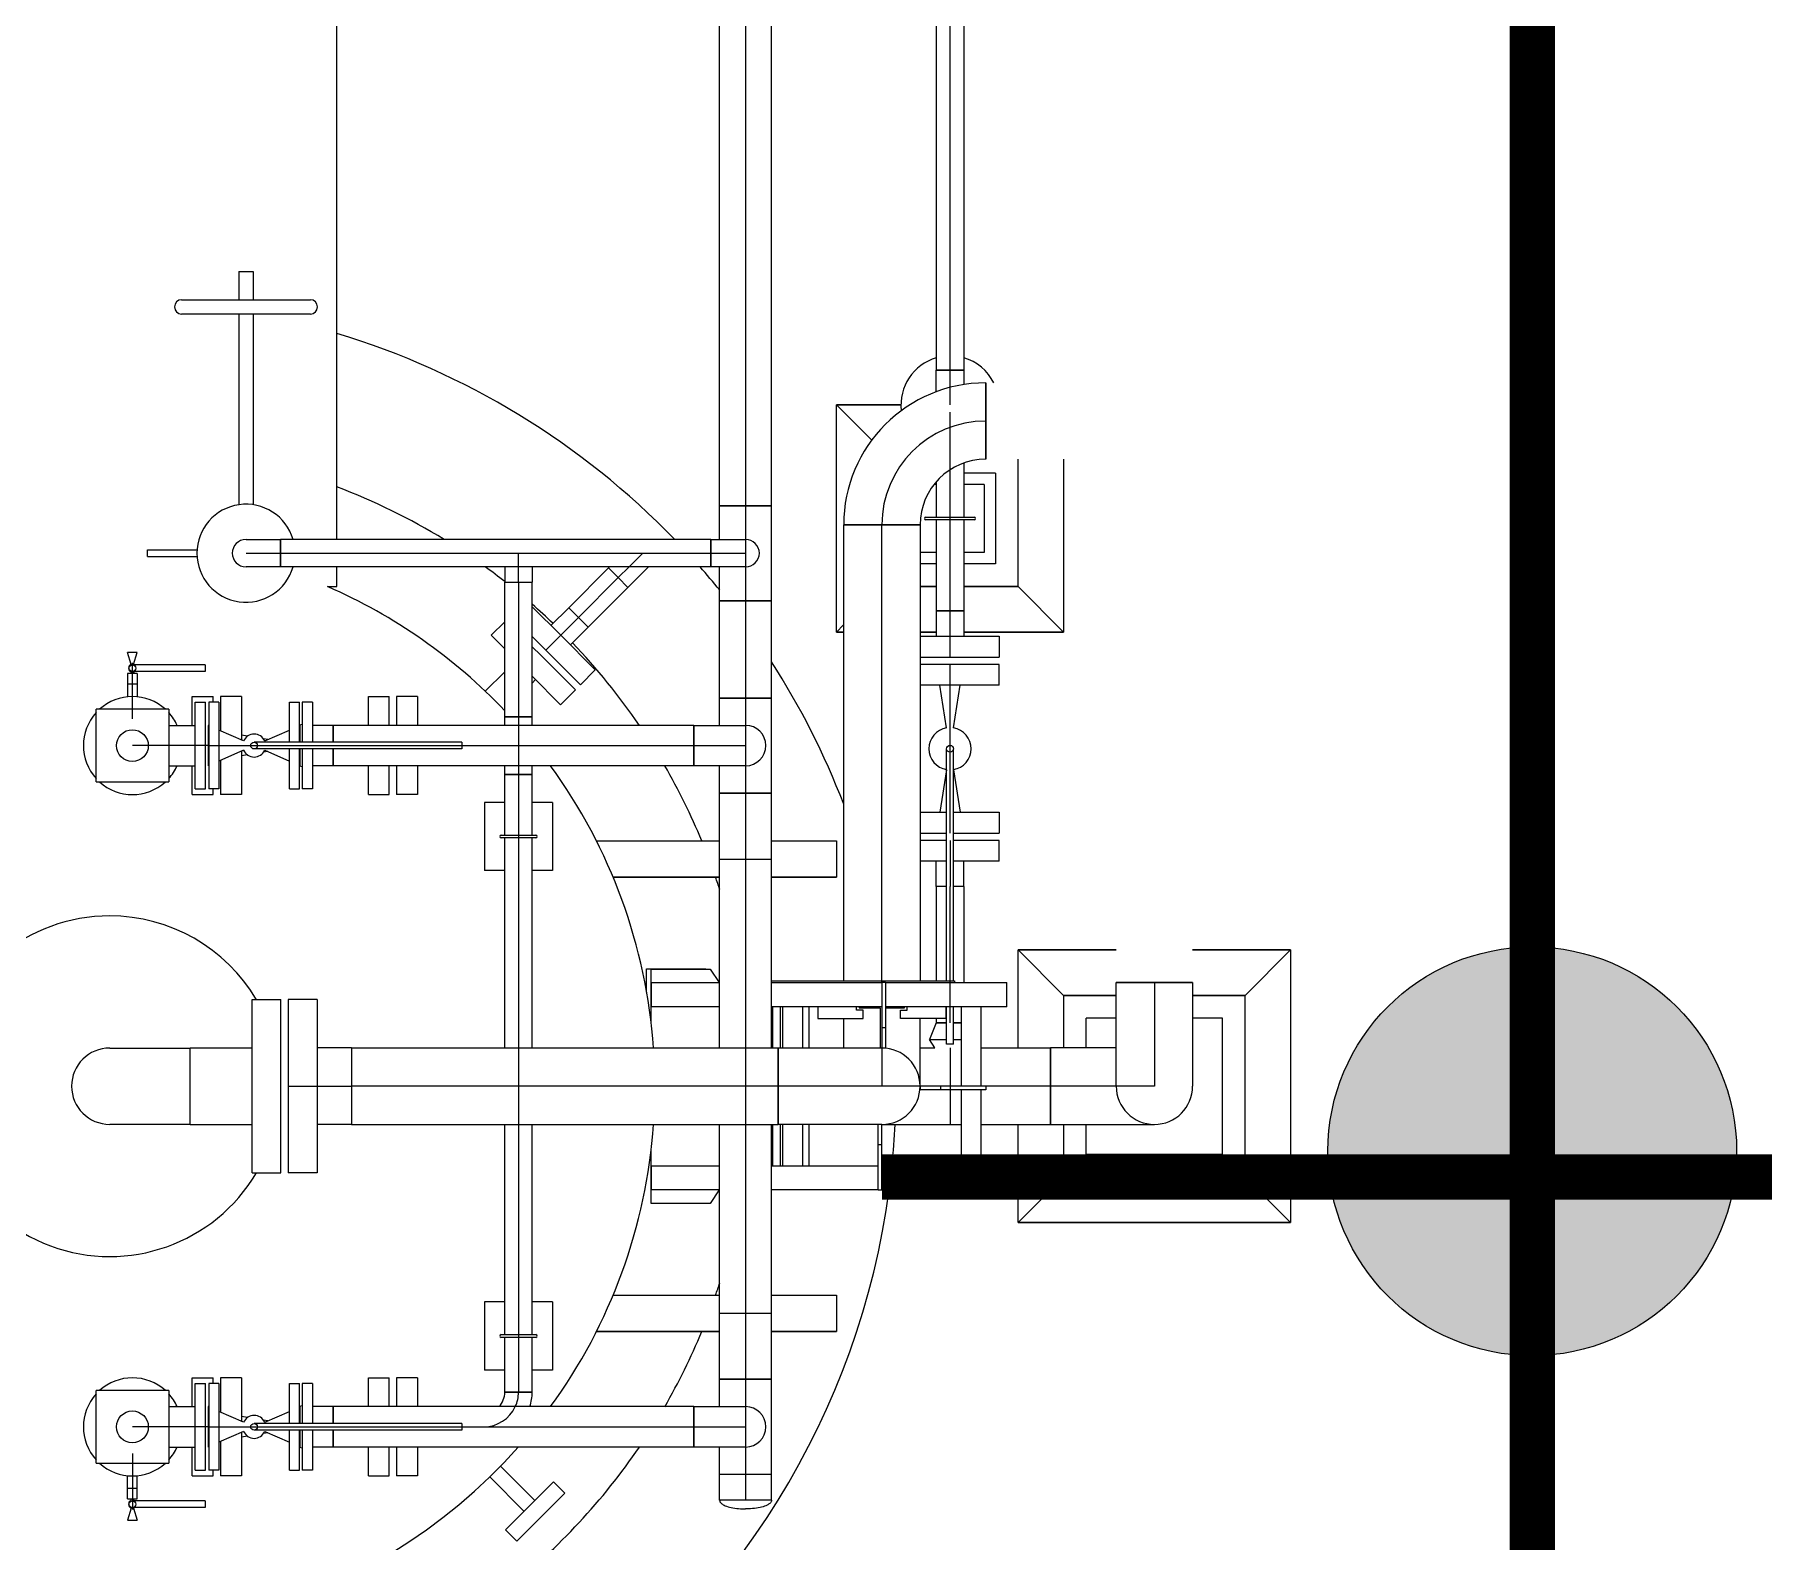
# Model space of a CAD drawing. Header units: inches. Extents: x 517790 to 538444, y 301815 to 302461.
# Drawn here: x 517877.358 to 517880.951, y 302326.945 to 302330.077 of the extents above; entities that cross this region are included whole.
import ezdxf

# ---------------------------------------------------------------- set-up
doc = ezdxf.new("R2010")
doc.units = ezdxf.units.IN
doc.header["$MEASUREMENT"] = 0
doc.layers.add('电气-接地设计-接地线', color=3, linetype='接地线')
doc.layers.add('硅胶总平面底图 工艺装置区', color=253, linetype='Continuous')
doc.styles.add('EESLTYPE', font='TXT.shx')
doc.linetypes.add('接地线', pattern='A,500,["/",EESLTYPE,S=200,R=0,X=0,Y=-100],-200,60,-200', length=960)

# ---------------------------------------------------------------- blocks, each defined once
blk = doc.blocks.new('PTJD2')
at = {"linetype": 'Continuous'}
blk.add_hatch(color=0, dxfattribs=at).paths.add_polyline_path([(150, 0, 1), (-150, 0, 1)])
at = {"color": 0, "linetype": 'Continuous'}
blk.add_circle((0, 0), 150, dxfattribs=at)

msp = doc.modelspace()

# ---------------------------------------------------------------- linework, layer by layer
at = {"layer": '电气-接地设计-接地线', "color": 1, "linetype": '接地线', "ltscale": 0.005, "const_width": 0.0944}
for points in [[(517880.4709, 302348.7714), (517880.4709, 302325.0589)], [(517879.1192, 302327.7021), (517881.0072, 302327.7021)]]:
    msp.add_lwpolyline(points, dxfattribs=at)
at = {"layer": '硅胶总平面底图 工艺装置区', "color": 253, "linetype": 'Continuous', "lineweight": -3}
for p, q in [((517879.2323, 302331.4517), (517879.2323, 302329.3789)), ((517879.2608, 302329.3789), (517879.2608, 302331.4517)), ((517879.2892, 302331.4517), (517879.2892, 302329.3789)), ((517878.782, 302329.0975), (517878.782, 302330.8601)), ((517878.836, 302330.8601), (517878.836, 302329.0975)), ((517878.8899, 302329.0975), (517878.8899, 302330.8601)), ((517877.9864, 302329.0272), (517877.9864, 302330.6285)), ((517877.7827, 302329.584), (517877.8124, 302329.584)), ((517877.7827, 302329.584), (517877.7827, 302329.5255)), ((517877.8124, 302329.584), (517877.8124, 302329.5255)), ((517877.6638, 302329.5255), (517877.9314, 302329.5255)), ((517877.9314, 302329.4957), (517877.6638, 302329.4957)), ((517877.7827, 302329.4957), (517877.7827, 302329.0995)), ((517877.8124, 302329.4957), (517877.8124, 302329.0995)), ((517879.2323, 302329.3789), (517879.2892, 302329.3789)), ((517879.2323, 302329.3344), (517879.2323, 302329.3789)), ((517879.2892, 302329.3789), (517879.2323, 302329.3789)), ((517879.2608, 302329.3789), (517879.2608, 302329.3788)), ((517879.2608, 302329.3434), (517879.2608, 302329.3789)), ((517879.2608, 302329.3788), (517879.2608, 302329.3788)), ((517879.2892, 302329.3789), (517879.2892, 302329.3493)), ((517879.2608, 302329.3069), (517879.2608, 302329.3434)), ((517879.335, 302329.194), (517879.335, 302329.3528)), ((517879.335, 302329.3528), (517879.335, 302329.194)), ((517879.0248, 302329.3069), (517879.098, 302329.2337)), ((517879.0248, 302329.3069), (517879.098, 302329.2337)), ((517879.0248, 302328.8349), (517879.0248, 302329.3069)), ((517879.0248, 302328.8349), (517879.0248, 302329.3069)), ((517879.1589, 302329.3069), (517879.0248, 302329.3069)), ((517879.0248, 302329.3069), (517879.1589, 302329.3069)), ((517879.2608, 302329.235), (517879.2608, 302329.2921)), ((517879.335, 302329.2734), (517879.3349, 302329.2734)), ((517879.335, 302329.2734), (517879.335, 302329.2734)), ((517879.2608, 302329.172), (517879.2608, 302329.235)), ((517879.2608, 302329.235), (517879.2608, 302329.235)), ((517879.2608, 302329.235), (517879.2608, 302329.235)), ((517879.2892, 302329.1861), (517879.2892, 302329.0738)), ((517879.4024, 302328.9293), (517879.4024, 302329.194)), ((517879.4024, 302328.9293), (517879.4024, 302329.194)), ((517879.4968, 302329.194), (517879.4968, 302328.8349)), ((517879.4968, 302329.194), (517879.4968, 302328.8349)), ((517879.2323, 302329.1417), (517879.2276, 302329.1417)), ((517879.2323, 302329.1474), (517879.2323, 302329.0738)), ((517879.2608, 302329.0738), (517879.2608, 302329.172)), ((517879.3552, 302329.1653), (517879.2892, 302329.1653)), ((517879.3316, 302329.1417), (517879.2892, 302329.1417)), ((517879.3316, 302329.1417), (517879.3316, 302329.0001)), ((517879.3552, 302329.1653), (517879.3552, 302328.9765)), ((517878.836, 302329.0975), (517878.782, 302329.0975)), ((517878.782, 302329.0272), (517878.782, 302329.0975)), ((517878.782, 302329.0975), (517878.8899, 302329.0975)), ((517878.836, 302329.0975), (517878.836, 302329.0272)), ((517878.836, 302329.0975), (517878.836, 302329.0975)), ((517878.8899, 302329.0975), (517878.836, 302329.0975)), ((517878.8899, 302328.8999), (517878.8899, 302329.0975)), ((517879.2107, 302329.0738), (517879.3108, 302329.0738)), ((517879.3108, 302329.0681), (517879.2107, 302329.0681)), ((517879.2323, 302329.0681), (517879.2323, 302328.8786)), ((517879.2608, 302329.0681), (517879.2608, 302329.0738)), ((517879.2608, 302328.8786), (517879.2608, 302329.0681)), ((517879.2892, 302329.0681), (517879.2892, 302328.8786)), ((517879.0397, 302329.0576), (517879.1986, 302329.0576)), ((517879.1986, 302329.0576), (517879.0397, 302329.0576)), ((517879.0397, 302329.0576), (517879.0397, 302328.1101)), ((517879.1192, 302329.0576), (517879.1192, 302329.0576)), ((517879.1192, 302329.0576), (517879.1192, 302329.0576)), ((517879.1192, 302328.1101), (517879.1192, 302329.0576)), ((517879.1986, 302329.0576), (517879.1986, 302328.1101)), ((517877.5927, 302328.9916), (517877.5927, 302329.0058)), ((517877.5927, 302329.0058), (517877.6959, 302329.0058)), ((517877.7976, 302329.0272), (517877.8695, 302329.0272)), ((517877.7976, 302328.9987), (517877.8695, 302328.9987)), ((517877.8695, 302328.9703), (517877.8695, 302329.0272)), ((517878.764, 302329.0272), (517877.8695, 302329.0272)), ((517877.8695, 302329.0272), (517877.8695, 302328.9703)), ((517877.8695, 302328.9987), (517878.764, 302328.9987)), ((517877.8695, 302328.9987), (517877.8695, 302328.9987)), ((517877.8695, 302328.9987), (517877.8695, 302328.9987)), ((517878.364, 302328.9703), (517878.364, 302328.9987)), ((517878.5937, 302328.9703), (517878.6222, 302328.9987)), ((517878.764, 302329.0272), (517878.764, 302328.9703)), ((517878.764, 302329.0272), (517878.836, 302329.0272)), ((517878.764, 302328.9703), (517878.764, 302329.0272)), ((517878.764, 302328.9987), (517878.764, 302328.9987)), ((517878.7641, 302328.9987), (517878.764, 302328.9987)), ((517878.764, 302328.9987), (517878.836, 302328.9987)), ((517878.836, 302329.0272), (517878.836, 302328.9703)), ((517879.2323, 302329.0001), (517879.1986, 302329.0001)), ((517879.3316, 302329.0001), (517879.2892, 302329.0001)), ((517877.5927, 302328.9916), (517877.6959, 302328.9916)), ((517877.8695, 302328.9703), (517877.7976, 302328.9703)), ((517878.764, 302328.9703), (517877.8695, 302328.9703)), ((517877.9864, 302328.9293), (517877.9864, 302328.9703)), ((517878.3355, 302328.9703), (517878.3355, 302328.9388)), ((517878.364, 302328.9388), (517878.364, 302328.9703)), ((517878.3924, 302328.9703), (517878.3924, 302328.9388)), ((517878.5512, 302328.968), (517878.4685, 302328.8854)), ((517878.5534, 302328.9703), (517878.5512, 302328.968)), ((517878.5512, 302328.968), (517878.5713, 302328.9479)), ((517878.5713, 302328.9479), (517878.5512, 302328.968)), ((517878.5713, 302328.9479), (517878.5937, 302328.9703)), ((517878.5914, 302328.9277), (517878.634, 302328.9703)), ((517878.836, 302328.9703), (517878.764, 302328.9703)), ((517878.782, 302328.8999), (517878.782, 302328.9703)), ((517878.836, 302328.9703), (517878.836, 302328.8999)), ((517879.2323, 302328.9765), (517879.1986, 302328.9765)), ((517879.3552, 302328.9765), (517879.2892, 302328.9765)), ((517877.9671, 302328.9293), (517877.9864, 302328.9293)), ((517878.3355, 302328.9388), (517878.364, 302328.9388)), ((517878.3355, 302328.6589), (517878.3355, 302328.9388)), ((517878.3355, 302328.9388), (517878.364, 302328.9388)), ((517878.364, 302328.9388), (517878.364, 302328.6589)), ((517878.364, 302328.9388), (517878.3924, 302328.9388)), ((517878.364, 302328.9388), (517878.364, 302328.9388)), ((517878.364, 302328.9388), (517878.3924, 302328.9388)), ((517878.3924, 302328.6589), (517878.3924, 302328.9388)), ((517878.4887, 302328.8652), (517878.5713, 302328.9479)), ((517878.5914, 302328.9277), (517878.5088, 302328.8451)), ((517878.5713, 302328.9479), (517878.5713, 302328.9479)), ((517878.5713, 302328.9479), (517878.5713, 302328.9479)), ((517878.5713, 302328.9479), (517878.5914, 302328.9277)), ((517878.5914, 302328.9277), (517878.5713, 302328.9479)), ((517879.2323, 302328.9293), (517879.1986, 302328.9293)), ((517879.1986, 302328.9293), (517879.2323, 302328.9293)), ((517879.4024, 302328.9293), (517879.2892, 302328.9293)), ((517879.2892, 302328.9293), (517879.4024, 302328.9293)), ((517879.4968, 302328.8349), (517879.4024, 302328.9293)), ((517879.4968, 302328.8349), (517879.4024, 302328.9293)), ((517878.3924, 302328.8873), (517878.4516, 302328.8281)), ((517878.782, 302328.8999), (517878.8899, 302328.8999)), ((517878.782, 302328.6977), (517878.782, 302328.8999)), ((517878.836, 302328.8999), (517878.782, 302328.8999)), ((517878.836, 302328.8999), (517878.836, 302328.9)), ((517878.836, 302328.8999), (517878.836, 302328.6977)), ((517878.836, 302328.8999), (517878.836, 302328.8999)), ((517878.8899, 302328.8999), (517878.836, 302328.8999)), ((517878.8899, 302328.6977), (517878.8899, 302328.8999)), ((517878.3074, 302328.8281), (517878.3355, 302328.8562)), ((517878.4208, 302328.7974), (517878.4887, 302328.8652)), ((517878.4685, 302328.8854), (517878.4314, 302328.8483)), ((517878.4685, 302328.8854), (517878.4887, 302328.8652)), ((517878.4887, 302328.8652), (517878.4685, 302328.8854)), ((517878.4887, 302328.8652), (517878.5088, 302328.8451)), ((517878.5088, 302328.8451), (517878.4887, 302328.8652)), ((517879.2323, 302328.8786), (517879.2608, 302328.8786)), ((517879.2323, 302328.8786), (517879.2323, 302328.8262)), ((517879.2892, 302328.8786), (517879.2323, 302328.8786)), ((517879.2608, 302328.7827), (517879.2608, 302328.8786)), ((517879.2608, 302328.8786), (517879.2892, 302328.8786)), ((517879.2892, 302328.8786), (517879.2892, 302328.8262)), ((517878.3355, 302328.7999), (517878.3074, 302328.8281)), ((517878.3924, 302328.8258), (517878.4208, 302328.7974)), ((517878.4516, 302328.8281), (517878.5236, 302328.7561)), ((517878.5088, 302328.8451), (517878.4717, 302328.808)), ((517879.0397, 302328.8499), (517879.0248, 302328.8349)), ((517879.0248, 302328.8349), (517879.0397, 302328.8499)), ((517879.0248, 302328.8349), (517879.0397, 302328.8349)), ((517879.0397, 302328.8349), (517879.0248, 302328.8349)), ((517879.1986, 302328.8349), (517879.2323, 302328.8349)), ((517879.2323, 302328.8349), (517879.1986, 302328.8349)), ((517879.1986, 302328.8262), (517879.2608, 302328.8262)), ((517879.2608, 302328.8262), (517879.3627, 302328.8262)), ((517879.2892, 302328.8349), (517879.4968, 302328.8349)), ((517879.4968, 302328.8349), (517879.2892, 302328.8349)), ((517879.3627, 302328.8262), (517879.3627, 302328.7827)), ((517877.5616, 302328.7926), (517877.5515, 302328.7926)), ((517877.5592, 302328.7676), (517877.5515, 302328.7926)), ((517877.5716, 302328.7926), (517877.5616, 302328.7926)), ((517877.564, 302328.7676), (517877.5716, 302328.7926)), ((517878.4102, 302328.7867), (517878.3924, 302328.8044)), ((517878.4822, 302328.7147), (517878.4102, 302328.7867)), ((517878.4208, 302328.7974), (517878.4929, 302328.7253)), ((517879.1986, 302328.7827), (517879.2608, 302328.7827)), ((517879.2608, 302328.7827), (517879.3627, 302328.7827)), ((517877.5716, 302328.7487), (517877.5515, 302328.7487)), ((517877.5515, 302328.7487), (517877.5515, 302328.7003)), ((517877.5592, 302328.7519), (517877.5582, 302328.7487)), ((517877.5616, 302328.7487), (517877.5616, 302328.7709)), ((517877.7126, 302328.7669), (517877.5616, 302328.7669)), ((517877.7126, 302328.7527), (517877.5616, 302328.7527)), ((517877.5616, 302328.7269), (517877.5616, 302328.7487)), ((517877.564, 302328.7519), (517877.565, 302328.7487)), ((517877.5716, 302328.7487), (517877.5716, 302328.7003)), ((517877.7126, 302328.7669), (517877.7126, 302328.7598)), ((517877.7126, 302328.7598), (517877.7126, 302328.7527)), ((517878.295, 302328.7118), (517878.3355, 302328.7523)), ((517878.5236, 302328.7561), (517878.4929, 302328.7253)), ((517879.2608, 302328.7676), (517879.1986, 302328.7676)), ((517879.2608, 302328.4168), (517879.2608, 302328.7676)), ((517879.3627, 302328.7676), (517879.2608, 302328.7676)), ((517879.3627, 302328.7242), (517879.3627, 302328.7676)), ((517877.5515, 302328.7269), (517877.5716, 302328.7269)), ((517877.5616, 302328.7008), (517877.5616, 302328.7269)), ((517878.4515, 302328.6839), (517878.3924, 302328.743)), ((517878.3924, 302328.7287), (517878.3996, 302328.7359)), ((517878.4515, 302328.6839), (517878.4822, 302328.7147)), ((517879.2608, 302328.7242), (517879.1986, 302328.7242)), ((517879.2537, 302328.6355), (517879.2393, 302328.7242)), ((517879.3627, 302328.7242), (517879.2608, 302328.7242)), ((517879.2678, 302328.6355), (517879.2822, 302328.7242)), ((517877.4861, 302328.5234), (517877.4861, 302328.6744)), ((517877.6371, 302328.6744), (517877.4861, 302328.6744)), ((517877.5616, 302328.6543), (517877.5616, 302328.7008)), ((517877.6371, 302328.6744), (517877.6371, 302328.5234)), ((517877.686, 302328.6409), (517877.686, 302328.7008)), ((517877.686, 302328.7008), (517877.7294, 302328.7008)), ((517877.692, 302328.5989), (517877.692, 302328.6888)), ((517877.692, 302328.6888), (517877.7131, 302328.6888)), ((517877.7131, 302328.5989), (517877.7131, 302328.6888)), ((517877.7201, 302328.6888), (517877.7201, 302328.5989)), ((517877.7412, 302328.6888), (517877.7201, 302328.6888)), ((517877.7294, 302328.6888), (517877.7294, 302328.7008)), ((517877.7412, 302328.6888), (517877.7412, 302328.5989)), ((517877.7445, 302328.7008), (517877.7445, 302328.6296)), ((517877.788, 302328.7008), (517877.7445, 302328.7008)), ((517877.788, 302328.7008), (517877.788, 302328.6105)), ((517877.8878, 302328.606), (517877.8878, 302328.6888)), ((517877.8878, 302328.6888), (517877.9088, 302328.6888)), ((517877.9088, 302328.606), (517877.9088, 302328.6888)), ((517877.9145, 302328.6888), (517877.9145, 302328.606)), ((517877.9355, 302328.6888), (517877.9145, 302328.6888)), ((517877.9355, 302328.6888), (517877.9355, 302328.606)), ((517878.0519, 302328.6409), (517878.0519, 302328.7008)), ((517878.0519, 302328.7008), (517878.0953, 302328.7008)), ((517878.0953, 302328.6409), (517878.0953, 302328.7008)), ((517878.1104, 302328.7008), (517878.1104, 302328.6409)), ((517878.1539, 302328.7008), (517878.1104, 302328.7008)), ((517878.1539, 302328.7008), (517878.1539, 302328.6409)), ((517878.3353, 302328.6716), (517878.3355, 302328.6718)), ((517878.782, 302328.6977), (517878.8899, 302328.6977)), ((517878.836, 302328.6977), (517878.782, 302328.6977)), ((517878.782, 302328.6409), (517878.782, 302328.6977)), ((517878.836, 302328.6977), (517878.836, 302328.6409)), ((517878.836, 302328.6977), (517878.836, 302328.6977)), ((517878.8899, 302328.6977), (517878.836, 302328.6977)), ((517878.8899, 302328.5001), (517878.8899, 302328.6977)), ((517877.5616, 302328.6543), (517877.5616, 302328.6542)), ((517877.5616, 302328.6542), (517877.5616, 302328.6542)), ((517877.6371, 302328.6409), (517877.692, 302328.6409)), ((517877.7187, 302328.6409), (517877.7187, 302328.557)), ((517877.7201, 302328.6403), (517877.7187, 302328.6409)), ((517877.9088, 302328.6403), (517877.9103, 302328.6409)), ((517877.9103, 302328.606), (517877.9103, 302328.6409)), ((517877.979, 302328.6409), (517877.9355, 302328.6409)), ((517877.979, 302328.6409), (517877.979, 302328.606)), ((517877.979, 302328.606), (517877.979, 302328.6409)), ((517878.7281, 302328.6409), (517877.979, 302328.6409)), ((517878.3924, 302328.6589), (517878.3355, 302328.6589)), ((517878.3355, 302328.6409), (517878.3355, 302328.6589)), ((517878.3355, 302328.6589), (517878.364, 302328.6589)), ((517878.364, 302328.6589), (517878.364, 302328.6409)), ((517878.364, 302328.6589), (517878.364, 302328.6589)), ((517878.364, 302328.6589), (517878.3924, 302328.6589)), ((517878.364, 302328.6409), (517878.364, 302328.557)), ((517878.3924, 302328.6409), (517878.3924, 302328.6589)), ((517878.7281, 302328.6409), (517878.7281, 302328.557)), ((517878.7281, 302328.6409), (517878.836, 302328.6409)), ((517878.7281, 302328.557), (517878.7281, 302328.6409)), ((517878.836, 302328.6409), (517878.836, 302328.557)), ((517877.7926, 302328.6085), (517877.7412, 302328.631)), ((517877.8004, 302328.6183), (517877.788, 302328.6203)), ((517878.2461, 302328.606), (517877.8145, 302328.606)), ((517877.843, 302328.6114), (517877.834, 302328.6129)), ((517877.8364, 302328.6085), (517877.8878, 302328.631)), ((517878.2461, 302328.606), (517878.2461, 302328.5989)), ((517877.6335, 302328.5989), (517877.5616, 302328.5989)), ((517877.6335, 302328.5989), (517877.6335, 302328.5989)), ((517877.6335, 302328.5989), (517877.6335, 302328.5989)), ((517877.7131, 302328.5989), (517877.6335, 302328.5989)), ((517877.692, 302328.509), (517877.692, 302328.5989)), ((517877.7187, 302328.5989), (517877.7131, 302328.5989)), ((517877.7131, 302328.509), (517877.7131, 302328.5989)), ((517877.7187, 302328.5989), (517877.9103, 302328.5989)), ((517877.7201, 302328.5989), (517877.7201, 302328.509)), ((517877.7412, 302328.5989), (517877.7412, 302328.509)), ((517877.7926, 302328.5893), (517877.7412, 302328.5668)), ((517877.7445, 302328.5683), (517877.7445, 302328.497)), ((517877.788, 302328.5873), (517877.788, 302328.497)), ((517877.8004, 302328.5795), (517877.788, 302328.5775)), ((517878.2461, 302328.5918), (517877.8145, 302328.5918)), ((517877.843, 302328.5864), (517877.834, 302328.585)), ((517877.8364, 302328.5893), (517877.8878, 302328.5668)), ((517877.8878, 302328.509), (517877.8878, 302328.5918)), ((517877.9088, 302328.509), (517877.9088, 302328.5918)), ((517877.9103, 302328.5989), (517877.9145, 302328.5989)), ((517877.9103, 302328.557), (517877.9103, 302328.5918)), ((517877.9145, 302328.5989), (517877.979, 302328.5989)), ((517877.9145, 302328.5918), (517877.9145, 302328.509)), ((517877.9355, 302328.5918), (517877.9355, 302328.509)), ((517877.979, 302328.5989), (517878.2461, 302328.5989)), ((517877.979, 302328.5918), (517877.979, 302328.557)), ((517877.979, 302328.557), (517877.979, 302328.5918)), ((517878.2461, 302328.5989), (517878.2461, 302328.5918)), ((517878.2461, 302328.5989), (517878.7281, 302328.5989)), ((517878.7281, 302328.5989), (517878.7281, 302328.5989)), ((517878.7281, 302328.5989), (517878.7281, 302328.5989)), ((517878.7281, 302328.5989), (517878.836, 302328.5989)), ((517879.2537, 302328.1101), (517879.2537, 302328.5922)), ((517879.2678, 302328.1101), (517879.2678, 302328.5922)), ((517877.6371, 302328.557), (517877.692, 302328.557)), ((517877.686, 302328.497), (517877.686, 302328.557)), ((517877.7201, 302328.5576), (517877.7187, 302328.557)), ((517877.9088, 302328.5576), (517877.9103, 302328.557)), ((517877.979, 302328.557), (517877.9355, 302328.557)), ((517878.7281, 302328.557), (517877.979, 302328.557)), ((517878.0519, 302328.497), (517878.0519, 302328.557)), ((517878.0953, 302328.497), (517878.0953, 302328.557)), ((517878.1104, 302328.557), (517878.1104, 302328.497)), ((517878.1539, 302328.557), (517878.1539, 302328.497)), ((517878.3355, 302328.539), (517878.3355, 302328.557)), ((517878.3924, 302328.539), (517878.3355, 302328.539)), ((517878.3355, 302328.539), (517878.364, 302328.539)), ((517878.3355, 302328.413), (517878.3355, 302328.539)), ((517878.364, 302328.557), (517878.364, 302328.539)), ((517878.364, 302328.539), (517878.364, 302328.539)), ((517878.364, 302328.539), (517878.364, 302328.539)), ((517878.364, 302328.539), (517878.364, 302328.413)), ((517878.364, 302328.539), (517878.3924, 302328.539)), ((517878.3924, 302328.539), (517878.3924, 302328.557)), ((517878.3924, 302328.413), (517878.3924, 302328.539)), ((517878.836, 302328.557), (517878.7281, 302328.557)), ((517878.782, 302328.5001), (517878.782, 302328.557)), ((517878.836, 302328.557), (517878.836, 302328.5001)), ((517879.2537, 302328.5486), (517879.2393, 302328.4603)), ((517879.2678, 302328.5486), (517879.2822, 302328.4603)), ((517877.4861, 302328.5234), (517877.6371, 302328.5234)), ((517877.686, 302328.497), (517877.7294, 302328.497)), ((517877.692, 302328.509), (517877.7131, 302328.509)), ((517877.7412, 302328.509), (517877.7201, 302328.509)), ((517877.7294, 302328.497), (517877.7294, 302328.509)), ((517877.788, 302328.497), (517877.7445, 302328.497)), ((517877.8878, 302328.509), (517877.9088, 302328.509)), ((517877.9355, 302328.509), (517877.9145, 302328.509)), ((517878.0519, 302328.497), (517878.0953, 302328.497)), ((517878.1539, 302328.497), (517878.1104, 302328.497)), ((517878.782, 302328.5001), (517878.8899, 302328.5001)), ((517878.782, 302327.9704), (517878.782, 302328.5001)), ((517878.836, 302328.5001), (517878.782, 302328.5001)), ((517878.836, 302328.5001), (517878.836, 302328.5002)), ((517878.836, 302328.5002), (517878.836, 302328.5002)), ((517878.836, 302328.5001), (517878.836, 302327.9704)), ((517878.8899, 302328.5001), (517878.836, 302328.5001)), ((517878.8899, 302327.9704), (517878.8899, 302328.5001)), ((517878.3355, 302328.4809), (517878.2932, 302328.4809)), ((517878.2932, 302328.4809), (517878.2932, 302328.3393)), ((517878.4348, 302328.4809), (517878.3924, 302328.4809)), ((517878.4348, 302328.4809), (517878.4348, 302328.3393)), ((517879.1986, 302328.4603), (517879.2537, 302328.4603)), ((517879.2678, 302328.4603), (517879.3627, 302328.4603)), ((517879.3627, 302328.4603), (517879.3627, 302328.4168)), ((517878.3281, 302328.413), (517878.3998, 302328.413)), ((517878.3998, 302328.4073), (517878.3281, 302328.4073)), ((517878.3355, 302327.9704), (517878.3355, 302328.4073)), ((517878.364, 302328.413), (517878.364, 302328.4073)), ((517878.364, 302328.4073), (517878.364, 302327.9704)), ((517878.3924, 302327.9704), (517878.3924, 302328.4073)), ((517878.526, 302328.4007), (517878.782, 302328.4007)), ((517878.526, 302328.4007), (517878.782, 302328.4007)), ((517878.8899, 302328.4007), (517879.0248, 302328.4007)), ((517878.8899, 302328.4007), (517879.0248, 302328.4007)), ((517879.0248, 302328.4007), (517879.0248, 302328.3252)), ((517879.0248, 302328.4007), (517879.0248, 302328.3252)), ((517879.1986, 302328.4168), (517879.2537, 302328.4168)), ((517879.2537, 302328.4017), (517879.1986, 302328.4017)), ((517879.2608, 302328.4017), (517879.2608, 302328.3058)), ((517879.2678, 302328.4168), (517879.3627, 302328.4168)), ((517879.3627, 302328.4017), (517879.2678, 302328.4017)), ((517879.3627, 302328.3583), (517879.3627, 302328.4017)), ((517878.782, 302328.3629), (517878.8899, 302328.3629)), ((517879.2537, 302328.3583), (517879.1986, 302328.3583)), ((517879.2323, 302328.3058), (517879.2323, 302328.3583)), ((517879.3627, 302328.3583), (517879.2678, 302328.3583)), ((517879.2892, 302328.3058), (517879.2892, 302328.3583)), ((517878.3355, 302328.3393), (517878.2932, 302328.3393)), ((517878.4348, 302328.3393), (517878.3924, 302328.3393)), ((517878.782, 302328.3252), (517878.5606, 302328.3252)), ((517878.5606, 302328.3252), (517878.782, 302328.3252)), ((517879.0248, 302328.3252), (517878.8899, 302328.3252)), ((517878.8899, 302328.3252), (517879.0248, 302328.3252)), ((517879.2537, 302328.3058), (517879.2323, 302328.3058)), ((517879.2323, 302328.3058), (517879.2323, 302328.1101)), ((517879.2537, 302328.3058), (517879.2323, 302328.3058)), ((517879.2608, 302328.0226), (517879.2608, 302328.3058)), ((517879.2892, 302328.3058), (517879.2678, 302328.3058)), ((517879.2892, 302328.3058), (517879.2678, 302328.3058)), ((517879.2892, 302328.3058), (517879.2892, 302328.1062)), ((517879.4024, 302328.1741), (517879.4968, 302328.0797)), ((517879.4024, 302328.1741), (517879.4968, 302328.0797)), ((517879.6061, 302328.1741), (517879.4024, 302328.1741)), ((517879.4024, 302328.1741), (517879.6061, 302328.1741)), ((517879.4024, 302327.9704), (517879.4024, 302328.1741)), ((517879.4024, 302327.9704), (517879.4024, 302328.1741)), ((517879.9688, 302328.1741), (517879.765, 302328.1741)), ((517879.765, 302328.1741), (517879.9688, 302328.1741)), ((517879.8744, 302328.0797), (517879.9688, 302328.1741)), ((517879.9688, 302328.1741), (517879.8744, 302328.0797)), ((517879.9688, 302328.1741), (517879.9688, 302327.6077)), ((517879.9688, 302328.1741), (517879.9688, 302327.6077)), ((517878.6302, 302328.0864), (517878.6302, 302328.1346)), ((517878.6302, 302328.1346), (517878.7529, 302328.1346)), ((517878.6396, 302328.1345), (517878.7623, 302328.1345)), ((517878.6396, 302328.0215), (517878.6396, 302328.1345)), ((517878.7529, 302328.1346), (517878.753, 302328.1345)), ((517878.7623, 302328.1345), (517878.7812, 302328.1062)), ((517878.6396, 302328.1062), (517878.782, 302328.1062)), ((517878.6396, 302328.1062), (517878.6396, 302328.0561)), ((517878.7786, 302328.1101), (517878.782, 302328.1101)), ((517878.7812, 302328.1062), (517878.7812, 302327.9704)), ((517878.8899, 302328.1101), (517879.2702, 302328.1101)), ((517878.8899, 302328.1062), (517879.1192, 302328.1062)), ((517879.1192, 302328.1072), (517879.1192, 302328.1101)), ((517879.1192, 302328.1072), (517879.1192, 302328.0128)), ((517879.1192, 302328.1072), (517879.1267, 302328.1072)), ((517879.1267, 302328.1072), (517879.1267, 302328.0128)), ((517879.1267, 302328.1062), (517879.3788, 302328.1062)), ((517879.2702, 302328.1101), (517879.2702, 302328.1062)), ((517879.3788, 302328.0561), (517879.3788, 302328.1062)), ((517879.6061, 302328.1067), (517879.765, 302328.1067)), ((517879.765, 302328.1067), (517879.6061, 302328.1067)), ((517879.6061, 302327.8909), (517879.6061, 302328.1067)), ((517879.6856, 302328.1067), (517879.6856, 302328.1067)), ((517879.6856, 302328.1067), (517879.6856, 302328.1067)), ((517879.6856, 302328.1067), (517879.6856, 302327.8909)), ((517879.765, 302328.1067), (517879.765, 302327.8909)), ((517877.8103, 302327.8909), (517877.8103, 302328.0708)), ((517877.8103, 302328.0708), (517877.8703, 302328.0708)), ((517877.8703, 302327.8909), (517877.8703, 302328.0708)), ((517877.8854, 302328.0708), (517877.8854, 302327.8909)), ((517877.9453, 302328.0708), (517877.8854, 302328.0708)), ((517877.9453, 302328.0708), (517877.9453, 302327.8909)), ((517879.4968, 302328.0797), (517879.6061, 302328.0797)), ((517879.6061, 302328.0797), (517879.4968, 302328.0797)), ((517879.4968, 302328.0797), (517879.4968, 302327.9704)), ((517879.4968, 302328.0797), (517879.4968, 302327.9704)), ((517879.765, 302328.0797), (517879.8744, 302328.0797)), ((517879.8744, 302328.0797), (517879.765, 302328.0797)), ((517879.8744, 302327.7021), (517879.8744, 302328.0797)), ((517879.8744, 302327.7021), (517879.8744, 302328.0797)), ((517878.6396, 302328.0402), (517878.6373, 302328.0402)), ((517878.782, 302328.0561), (517878.6396, 302328.0561)), ((517879.1192, 302328.0561), (517878.8899, 302328.0561)), ((517878.8926, 302327.9704), (517878.8926, 302328.0561)), ((517878.9077, 302328.0561), (517878.9077, 302327.9704)), ((517878.954, 302328.0561), (517878.9134, 302328.0561)), ((517878.9134, 302327.9704), (517878.9134, 302328.0561)), ((517878.954, 302328.0561), (517878.954, 302327.9704)), ((517878.9677, 302328.0561), (517878.9677, 302327.9704)), ((517878.9861, 302328.0561), (517878.9861, 302328.0317)), ((517878.9861, 302328.0317), (517879.0805, 302328.0317)), ((517879.0397, 302328.0317), (517879.0397, 302327.9704)), ((517879.0663, 302328.0487), (517879.0663, 302328.0561)), ((517879.0805, 302328.0487), (517879.0663, 302328.0487)), ((517879.072, 302328.0561), (517879.072, 302328.054)), ((517879.072, 302328.054), (517879.1159, 302328.054)), ((517879.0805, 302328.0317), (517879.0805, 302328.0487)), ((517879.1159, 302328.054), (517879.1159, 302327.9704)), ((517879.3788, 302328.0561), (517879.1267, 302328.0561)), ((517879.1267, 302328.054), (517879.1664, 302328.054)), ((517879.1579, 302328.0487), (517879.172, 302328.0487)), ((517879.1579, 302328.0317), (517879.1579, 302328.0487)), ((517879.2523, 302328.0317), (517879.1579, 302328.0317)), ((517879.1664, 302328.054), (517879.1664, 302328.0561)), ((517879.172, 302328.0487), (517879.172, 302328.0561)), ((517879.1986, 302327.8909), (517879.1986, 302328.0317)), ((517879.2323, 302328.0317), (517879.2323, 302328.0226)), ((517879.2523, 302328.0561), (517879.2523, 302328.0317)), ((517879.2537, 302327.9786), (517879.2537, 302328.0561)), ((517879.2678, 302327.9786), (517879.2678, 302328.0561)), ((517879.2844, 302327.8909), (517879.2844, 302328.0561)), ((517879.325, 302328.0561), (517879.2844, 302328.0561)), ((517879.325, 302328.0561), (517879.325, 302327.8909)), ((517879.6061, 302328.0325), (517879.544, 302328.0325)), ((517879.544, 302327.9704), (517879.544, 302328.0325)), ((517879.8272, 302328.0325), (517879.765, 302328.0325)), ((517879.8272, 302327.7493), (517879.8272, 302328.0325)), ((517879.1192, 302328.0128), (517879.1192, 302327.9704)), ((517879.1192, 302328.0128), (517879.1267, 302328.0128)), ((517879.1267, 302328.0128), (517879.1267, 302327.9704)), ((517879.2323, 302328.0226), (517879.2181, 302327.9881)), ((517879.2537, 302328.0226), (517879.2323, 302328.0226)), ((517879.2323, 302328.0226), (517879.2537, 302328.0226)), ((517879.2608, 302328.0226), (517879.2608, 302328.0226)), ((517879.2608, 302328.0226), (517879.2608, 302328.0226)), ((517879.2844, 302328.0226), (517879.2678, 302328.0226)), ((517879.2678, 302328.0226), (517879.2844, 302328.0226)), ((517877.5144, 302327.9702), (517877.6815, 302327.9702)), ((517877.6815, 302327.8909), (517877.6815, 302327.9704)), ((517877.6815, 302327.9704), (517877.8103, 302327.9704)), ((517878.0172, 302327.9704), (517877.9453, 302327.9704)), ((517878.0172, 302327.9704), (517878.0172, 302327.8115)), ((517878.0172, 302327.9704), (517878.9034, 302327.9704)), ((517878.0172, 302327.9704), (517878.0172, 302327.8909)), ((517878.364, 302327.9704), (517878.364, 302327.8115)), ((517878.836, 302327.9704), (517878.836, 302327.8115)), ((517878.9034, 302327.9704), (517878.9034, 302327.8115)), ((517878.9034, 302327.8115), (517878.9034, 302327.9704)), ((517878.9034, 302327.9704), (517879.1192, 302327.9704)), ((517879.1192, 302327.9704), (517879.1267, 302327.9704)), ((517879.1192, 302327.9704), (517879.1192, 302327.8909)), ((517879.1986, 302327.9704), (517879.229, 302327.9704)), ((517879.2181, 302327.9881), (517879.2537, 302327.9881)), ((517879.229, 302327.9704), (517879.2181, 302327.9881)), ((517879.2608, 302327.9786), (517879.2537, 302327.9786)), ((517879.2678, 302327.9786), (517879.2608, 302327.9786)), ((517879.2608, 302327.9704), (517879.2608, 302327.8115)), ((517879.2678, 302327.9881), (517879.2844, 302327.9881)), ((517879.325, 302327.9704), (517879.4698, 302327.9704)), ((517879.4698, 302327.8909), (517879.4698, 302327.9704)), ((517879.6061, 302327.9704), (517879.4698, 302327.9704)), ((517879.4698, 302327.9704), (517879.4698, 302327.8115)), ((517877.6815, 302327.8115), (517877.6815, 302327.8909)), ((517877.8103, 302327.7111), (517877.8103, 302327.8909)), ((517877.8703, 302327.7111), (517877.8703, 302327.8909)), ((517877.8854, 302327.8909), (517878.0172, 302327.8909)), ((517877.8854, 302327.8909), (517877.8854, 302327.7111)), ((517877.9453, 302327.8909), (517877.9453, 302327.7111)), ((517878.9034, 302327.8909), (517878.0172, 302327.8909)), ((517878.0172, 302327.8909), (517878.0172, 302327.8115)), ((517878.9034, 302327.8909), (517878.9034, 302327.8909)), ((517878.9034, 302327.8909), (517878.9034, 302327.8909)), ((517879.1192, 302327.8909), (517878.9034, 302327.8909)), ((517879.1986, 302327.8909), (517879.1192, 302327.8909)), ((517879.1986, 302327.8909), (517879.1986, 302327.8834)), ((517879.2411, 302327.8909), (517879.1986, 302327.8909)), ((517879.2411, 302327.8834), (517879.1986, 302327.8834)), ((517879.3355, 302327.8909), (517879.2411, 302327.8909)), ((517879.2411, 302327.8909), (517879.2411, 302327.8834)), ((517879.3355, 302327.8834), (517879.2411, 302327.8834)), ((517879.2844, 302327.7257), (517879.2844, 302327.8834)), ((517879.325, 302327.8834), (517879.325, 302327.7257)), ((517879.3355, 302327.8909), (517879.3355, 302327.8834)), ((517879.4698, 302327.8909), (517879.3355, 302327.8909)), ((517879.4698, 302327.8909), (517879.4698, 302327.8909)), ((517879.4698, 302327.8909), (517879.4698, 302327.8909)), ((517879.6061, 302327.8909), (517879.4698, 302327.8909)), ((517879.4698, 302327.8115), (517879.4698, 302327.8909)), ((517879.6856, 302327.8909), (517879.6061, 302327.8909)), ((517877.6815, 302327.8116), (517877.5144, 302327.8116)), ((517877.6815, 302327.8115), (517877.8103, 302327.8115)), ((517878.0172, 302327.8115), (517877.9453, 302327.8115)), ((517878.0172, 302327.8115), (517878.9034, 302327.8115)), ((517878.3355, 302327.3746), (517878.3355, 302327.8115)), ((517878.364, 302327.8115), (517878.364, 302327.3746)), ((517878.3924, 302327.3746), (517878.3924, 302327.8115)), ((517878.7812, 302327.8115), (517878.7812, 302327.6757)), ((517878.782, 302327.2817), (517878.782, 302327.8115)), ((517878.836, 302327.8115), (517878.836, 302327.2817)), ((517878.8899, 302327.2817), (517878.8899, 302327.8115)), ((517878.8926, 302327.7257), (517878.8926, 302327.8115)), ((517879.1192, 302327.8115), (517878.9034, 302327.8115)), ((517878.9077, 302327.8115), (517878.9077, 302327.7257)), ((517878.9134, 302327.7257), (517878.9134, 302327.8115)), ((517878.954, 302327.8115), (517878.954, 302327.7257)), ((517878.9677, 302327.8115), (517878.9677, 302327.7257)), ((517879.1116, 302327.769), (517879.1116, 302327.8115)), ((517879.1192, 302327.769), (517879.1192, 302327.8115)), ((517879.1192, 302327.8115), (517879.2608, 302327.8115)), ((517879.2608, 302327.8115), (517879.2844, 302327.8115)), ((517879.325, 302327.8115), (517879.4698, 302327.8115)), ((517879.4024, 302327.6077), (517879.4024, 302327.8115)), ((517879.4024, 302327.6077), (517879.4024, 302327.8115)), ((517879.4698, 302327.8115), (517879.6856, 302327.8115)), ((517879.4968, 302327.8115), (517879.4968, 302327.7021)), ((517879.4968, 302327.8115), (517879.4968, 302327.7021)), ((517879.544, 302327.7493), (517879.544, 302327.8115)), ((517878.6396, 302327.6474), (517878.6396, 302327.7603)), ((517879.1116, 302327.6746), (517879.1116, 302327.769)), ((517879.1192, 302327.769), (517879.1116, 302327.769)), ((517879.1192, 302327.6746), (517879.1192, 302327.769)), ((517879.8272, 302327.7493), (517879.544, 302327.7493)), ((517877.8103, 302327.7111), (517877.8703, 302327.7111)), ((517877.9453, 302327.7111), (517877.8854, 302327.7111)), ((517878.6396, 302327.7257), (517878.6396, 302327.6757)), ((517878.6396, 302327.7257), (517878.782, 302327.7257)), ((517878.8899, 302327.7257), (517879.1116, 302327.7257)), ((517878.9134, 302327.7257), (517878.954, 302327.7257)), ((517879.1192, 302327.7257), (517879.3788, 302327.7257)), ((517879.2844, 302327.7257), (517879.325, 302327.7257)), ((517879.3788, 302327.6757), (517879.3788, 302327.7257)), ((517879.4968, 302327.7021), (517879.4024, 302327.6077)), ((517879.4024, 302327.6077), (517879.4968, 302327.7021)), ((517879.8744, 302327.7021), (517879.4968, 302327.7021)), ((517879.4968, 302327.7021), (517879.8744, 302327.7021)), ((517879.9688, 302327.6077), (517879.8744, 302327.7021)), ((517879.9688, 302327.6077), (517879.8744, 302327.7021)), ((517878.782, 302327.6757), (517878.6396, 302327.6757)), ((517878.7812, 302327.6757), (517878.7623, 302327.6474)), ((517879.1116, 302327.6757), (517878.8899, 302327.6757)), ((517879.1192, 302327.6746), (517879.1116, 302327.6746)), ((517879.3788, 302327.6757), (517879.1192, 302327.6757)), ((517878.7623, 302327.6474), (517878.6396, 302327.6474)), ((517879.4024, 302327.6077), (517879.9688, 302327.6077)), ((517879.9688, 302327.6077), (517879.4024, 302327.6077)), ((517878.5606, 302327.4567), (517878.782, 302327.4567)), ((517878.5606, 302327.4567), (517878.782, 302327.4567)), ((517878.8899, 302327.4567), (517879.0248, 302327.4567)), ((517878.8899, 302327.4567), (517879.0248, 302327.4567)), ((517879.0248, 302327.4567), (517879.0248, 302327.3812)), ((517879.0248, 302327.4567), (517879.0248, 302327.3812)), ((517878.3355, 302327.4425), (517878.2932, 302327.4425)), ((517878.2932, 302327.4425), (517878.2932, 302327.3009)), ((517878.4348, 302327.4425), (517878.3924, 302327.4425)), ((517878.4348, 302327.4425), (517878.4348, 302327.3009)), ((517878.782, 302327.4189), (517878.8899, 302327.4189)), ((517878.782, 302327.3812), (517878.526, 302327.3812)), ((517878.526, 302327.3812), (517878.782, 302327.3812)), ((517879.0248, 302327.3812), (517878.8899, 302327.3812)), ((517878.8899, 302327.3812), (517879.0248, 302327.3812)), ((517878.3281, 302327.3746), (517878.3998, 302327.3746)), ((517878.3998, 302327.3689), (517878.3281, 302327.3689)), ((517878.3355, 302327.2549), (517878.3355, 302327.3689)), ((517878.364, 302327.3746), (517878.364, 302327.3689)), ((517878.364, 302327.3689), (517878.364, 302327.2549)), ((517878.3924, 302327.2549), (517878.3924, 302327.3689)), ((517877.686, 302327.2249), (517877.686, 302327.2848)), ((517877.686, 302327.2848), (517877.7294, 302327.2848)), ((517877.692, 302327.1829), (517877.692, 302327.2729)), ((517877.692, 302327.2729), (517877.7131, 302327.2729)), ((517877.7131, 302327.1829), (517877.7131, 302327.2729)), ((517877.7201, 302327.2729), (517877.7201, 302327.1829)), ((517877.7412, 302327.2729), (517877.7201, 302327.2729)), ((517877.7294, 302327.2729), (517877.7294, 302327.2848)), ((517877.7412, 302327.2729), (517877.7412, 302327.1829)), ((517877.7445, 302327.2848), (517877.7445, 302327.2136)), ((517877.788, 302327.2848), (517877.7445, 302327.2848)), ((517877.788, 302327.2848), (517877.788, 302327.1946)), ((517877.8878, 302327.19), (517877.8878, 302327.2729)), ((517877.8878, 302327.2729), (517877.9088, 302327.2729)), ((517877.9088, 302327.19), (517877.9088, 302327.2729)), ((517877.9145, 302327.2729), (517877.9145, 302327.19)), ((517877.9355, 302327.2729), (517877.9145, 302327.2729)), ((517877.9355, 302327.2729), (517877.9355, 302327.19)), ((517878.0519, 302327.2249), (517878.0519, 302327.2848)), ((517878.0519, 302327.2848), (517878.0953, 302327.2848)), ((517878.0953, 302327.2249), (517878.0953, 302327.2848)), ((517878.1104, 302327.2848), (517878.1104, 302327.2249)), ((517878.1539, 302327.2848), (517878.1104, 302327.2848)), ((517878.1539, 302327.2848), (517878.1539, 302327.2249)), ((517878.3355, 302327.3009), (517878.2932, 302327.3009)), ((517878.4348, 302327.3009), (517878.3924, 302327.3009)), ((517878.782, 302327.2817), (517878.8899, 302327.2817)), ((517878.836, 302327.2817), (517878.782, 302327.2817)), ((517878.782, 302327.2249), (517878.782, 302327.2817)), ((517878.836, 302327.2817), (517878.836, 302327.2817)), ((517878.836, 302327.2817), (517878.836, 302327.2249)), ((517878.8899, 302327.2817), (517878.836, 302327.2817)), ((517878.8899, 302327.0841), (517878.8899, 302327.2817)), ((517877.4861, 302327.1074), (517877.4861, 302327.2585)), ((517877.6371, 302327.2585), (517877.4861, 302327.2585)), ((517877.6371, 302327.2585), (517877.6371, 302327.1074)), ((517878.3355, 302327.2549), (517878.364, 302327.2549)), ((517878.3924, 302327.2549), (517878.3355, 302327.2549)), ((517878.364, 302327.2549), (517878.3924, 302327.2549)), ((517878.364, 302327.2549), (517878.364, 302327.2549)), ((517878.364, 302327.2548), (517878.364, 302327.2549)), ((517877.6371, 302327.2249), (517877.692, 302327.2249)), ((517877.7187, 302327.2249), (517877.7187, 302327.141)), ((517877.7201, 302327.2243), (517877.7187, 302327.2249)), ((517877.7926, 302327.1925), (517877.7412, 302327.2151)), ((517877.8004, 302327.2023), (517877.788, 302327.2044)), ((517877.8364, 302327.1925), (517877.8878, 302327.2151)), ((517877.9088, 302327.2243), (517877.9103, 302327.2249)), ((517877.9103, 302327.19), (517877.9103, 302327.2249)), ((517877.979, 302327.2249), (517877.9355, 302327.2249)), ((517877.979, 302327.2249), (517877.979, 302327.19)), ((517877.979, 302327.19), (517877.979, 302327.2249)), ((517878.7281, 302327.2249), (517877.979, 302327.2249)), ((517878.7281, 302327.2249), (517878.7281, 302327.141)), ((517878.7281, 302327.2249), (517878.836, 302327.2249)), ((517878.7281, 302327.141), (517878.7281, 302327.2249)), ((517878.836, 302327.2249), (517878.836, 302327.141)), ((517877.6335, 302327.1829), (517877.5616, 302327.1829)), ((517877.6335, 302327.1829), (517877.6335, 302327.1829)), ((517877.6335, 302327.1829), (517877.6335, 302327.1829)), ((517877.7131, 302327.1829), (517877.6335, 302327.1829)), ((517877.692, 302327.093), (517877.692, 302327.1829)), ((517877.7131, 302327.093), (517877.7131, 302327.1829)), ((517877.7187, 302327.1829), (517877.7131, 302327.1829)), ((517877.7187, 302327.1829), (517877.9103, 302327.1829)), ((517877.7201, 302327.1829), (517877.7201, 302327.093)), ((517877.7412, 302327.1829), (517877.7412, 302327.093)), ((517877.7926, 302327.1733), (517877.7412, 302327.1508)), ((517877.788, 302327.1713), (517877.788, 302327.081)), ((517877.8004, 302327.1635), (517877.788, 302327.1615)), ((517878.2461, 302327.19), (517877.8145, 302327.19)), ((517878.2461, 302327.1759), (517877.8145, 302327.1759)), ((517877.843, 302327.1954), (517877.834, 302327.1969)), ((517877.843, 302327.1704), (517877.834, 302327.169)), ((517877.8364, 302327.1733), (517877.8878, 302327.1508)), ((517877.8878, 302327.093), (517877.8878, 302327.1759)), ((517877.9088, 302327.093), (517877.9088, 302327.1759)), ((517877.9103, 302327.1829), (517877.9145, 302327.1829)), ((517877.9103, 302327.141), (517877.9103, 302327.1759)), ((517877.9145, 302327.1829), (517877.979, 302327.1829)), ((517877.9145, 302327.1759), (517877.9145, 302327.093)), ((517877.9355, 302327.1759), (517877.9355, 302327.093)), ((517877.979, 302327.1829), (517878.2461, 302327.1829)), ((517877.979, 302327.1759), (517877.979, 302327.141)), ((517877.979, 302327.141), (517877.979, 302327.1759)), ((517878.2461, 302327.19), (517878.2461, 302327.1829)), ((517878.2461, 302327.1829), (517878.7281, 302327.1829)), ((517878.2461, 302327.1829), (517878.2461, 302327.1759)), ((517878.7281, 302327.1829), (517878.7281, 302327.1829)), ((517878.7281, 302327.1829), (517878.7281, 302327.1829)), ((517878.7281, 302327.1829), (517878.836, 302327.1829)), ((517877.5616, 302327.1276), (517877.5616, 302327.081)), ((517877.5616, 302327.1276), (517877.5616, 302327.1276)), ((517877.5616, 302327.1276), (517877.5616, 302327.1276)), ((517877.6371, 302327.141), (517877.692, 302327.141)), ((517877.686, 302327.081), (517877.686, 302327.141)), ((517877.7201, 302327.1416), (517877.7187, 302327.141)), ((517877.7445, 302327.1523), (517877.7445, 302327.081)), ((517877.9088, 302327.1416), (517877.9103, 302327.141)), ((517877.979, 302327.141), (517877.9355, 302327.141)), ((517878.7281, 302327.141), (517877.979, 302327.141)), ((517878.0519, 302327.081), (517878.0519, 302327.141)), ((517878.0953, 302327.081), (517878.0953, 302327.141)), ((517878.1104, 302327.141), (517878.1104, 302327.081)), ((517878.1539, 302327.141), (517878.1539, 302327.081)), ((517878.836, 302327.141), (517878.7281, 302327.141)), ((517878.782, 302327.0841), (517878.782, 302327.141)), ((517878.836, 302327.141), (517878.836, 302327.0841)), ((517877.4861, 302327.1074), (517877.6371, 302327.1074)), ((517877.692, 302327.093), (517877.7131, 302327.093)), ((517877.7412, 302327.093), (517877.7201, 302327.093)), ((517877.7294, 302327.081), (517877.7294, 302327.093)), ((517877.8878, 302327.093), (517877.9088, 302327.093)), ((517877.9355, 302327.093), (517877.9145, 302327.093)), ((517878.3264, 302327.1012), (517878.398, 302327.0296)), ((517877.5515, 302327.0332), (517877.5515, 302327.0815)), ((517877.5716, 302327.0549), (517877.5515, 302327.0549)), ((517877.5616, 302327.081), (517877.5616, 302327.0549)), ((517877.5616, 302327.0549), (517877.5616, 302327.0332)), ((517877.5716, 302327.0332), (517877.5716, 302327.0815)), ((517877.686, 302327.081), (517877.7294, 302327.081)), ((517877.788, 302327.081), (517877.7445, 302327.081)), ((517878.0519, 302327.081), (517878.0953, 302327.081)), ((517878.1539, 302327.081), (517878.1104, 302327.081)), ((517878.3042, 302327.0789), (517878.3757, 302327.0073)), ((517878.3869, 302327.0185), (517878.4367, 302327.0683)), ((517878.4367, 302327.0683), (517878.46, 302327.0449)), ((517878.836, 302327.0841), (517878.782, 302327.0841)), ((517878.782, 302327.0302), (517878.782, 302327.0841)), ((517878.836, 302327.0841), (517878.782, 302327.0841)), ((517878.836, 302327.0841), (517878.836, 302327.0842)), ((517878.836, 302327.0842), (517878.836, 302327.0842)), ((517878.836, 302327.0841), (517878.836, 302327.0841)), ((517878.836, 302327.0841), (517878.836, 302327.0302)), ((517878.8899, 302327.0841), (517878.836, 302327.0841)), ((517878.8899, 302327.0841), (517878.836, 302327.0841)), ((517878.8899, 302327.0302), (517878.8899, 302327.0841)), ((517877.5515, 302327.0332), (517877.5616, 302327.0332)), ((517877.5592, 302327.0299), (517877.5582, 302327.0332)), ((517877.5616, 302327.0332), (517877.5616, 302327.0109)), ((517877.5616, 302327.0332), (517877.5716, 302327.0332)), ((517877.7126, 302327.0291), (517877.5616, 302327.0291)), ((517877.564, 302327.0299), (517877.565, 302327.0332)), ((517877.7126, 302327.0291), (517877.7126, 302327.0221)), ((517877.7126, 302327.0221), (517877.7126, 302327.015)), ((517878.337, 302326.9686), (517878.3869, 302327.0185)), ((517878.4102, 302326.9951), (517878.46, 302327.0449)), ((517878.836, 302327.0302), (517878.782, 302327.0302)), ((517878.8899, 302327.0302), (517878.836, 302327.0302)), ((517877.5592, 302327.0142), (517877.5515, 302326.9892)), ((517877.5515, 302326.9892), (517877.5616, 302326.9892)), ((517877.7126, 302327.015), (517877.5616, 302327.015)), ((517877.5616, 302326.9892), (517877.5716, 302326.9892)), ((517877.564, 302327.0142), (517877.5716, 302326.9892)), ((517878.3604, 302326.9453), (517878.4102, 302326.9951)), ((517878.337, 302326.9686), (517878.3604, 302326.9453))]:
    msp.add_line(p, q, dxfattribs=at)
for centre, radius in [((517877.5616, 302328.7598), 0.00708), ((517877.5616, 302328.5989), 0.033), ((517877.8145, 302328.5989), 0.00708), ((517879.2608, 302328.5922), 0.00708), ((517877.5616, 302327.1829), 0.033), ((517877.8145, 302327.1829), 0.00708), ((517877.5616, 302327.0221), 0.00708)]:
    msp.add_circle(centre, radius, dxfattribs=at)
for centre, radius, start, end in [((517877.6638, 302329.5106), 0.0149, 90, 270), ((517877.9314, 302329.5106), 0.0149, 270, 90), ((517877.5144, 302327.8909), 1.6341, 44.0563, 73.2109), ((517877.5144, 302327.8909), 1.6341, 44.0563, 73.2109), ((517879.2608, 302329.3069), 0.1019, 106.2251, 186.6752), ((517879.2608, 302329.3069), 0.1019, 26.7817, 73.7749), ((517879.335, 302329.0576), 0.2952, 90, 180), ((517877.5144, 302327.8909), 2.2108, 141.8351, 270), ((517879.335, 302329.0576), 0.2158, 90, 180), ((517879.335, 302329.0576), 0.1364, 90, 180), ((517877.5144, 302327.8909), 1.332, 58.5468, 69.2459), ((517877.5144, 302327.8909), 1.332, 58.5468, 69.2459), ((517877.7976, 302328.9987), 0.1019, 16.2251, 343.7749), ((517879.2107, 302329.0709), 0.00283, 90, 270), ((517879.3108, 302329.0709), 0.00283, 270, 90), ((517877.7976, 302328.9987), 0.0285, 90, 270), ((517877.7976, 302328.9987), 0.0285, 90, 270), ((517878.836, 302328.9987), 0.0285, 270, 90), ((517878.836, 302328.9987), 0.0285, 0, 90), ((517878.836, 302328.9987), 0.0285, 270, 0), ((517877.5144, 302327.8909), 1.332, 51.9413, 54.1265), ((517877.5144, 302327.8909), 1.332, 51.9413, 54.1265), ((517877.5144, 302327.8909), 1.6341, 39.1255, 41.3392), ((517877.5144, 302327.8909), 1.6341, 39.1255, 41.3392), ((517877.5144, 302327.8909), 1.1328, 113.5565, 318.5442), ((517877.5144, 302327.8909), 1.1328, 43.5424, 66.4435), ((517877.5144, 302327.8909), 1.332, 51.8769, 51.8776), ((517877.5144, 302327.8909), 1.332, 51.8769, 51.8776), ((517877.5144, 302327.8909), 1.332, 46.2249, 48.7594), ((517877.5144, 302327.8909), 1.332, 46.2249, 48.7594), ((517877.5144, 302327.8909), 1.332, 34.2663, 43.7751), ((517877.5144, 302327.8909), 1.332, 34.2663, 43.7751), ((517877.5616, 302328.7598), 0.00821, 107.0439, 252.9561), ((517877.5616, 302328.7598), 0.00821, 59.5553, 72.9561), ((517877.5616, 302328.7598), 0.00821, 287.0439, 300.4447), ((517877.5144, 302327.8909), 1.6341, 21.0153, 32.6697), ((517877.5144, 302327.8909), 1.6341, 21.0153, 32.6697), ((517877.5616, 302328.5989), 0.1019, 90, 132.1762), ((517877.5616, 302328.5989), 0.1019, 47.8238, 90), ((517877.5616, 302328.5989), 0.1019, 137.8238, 222.1762), ((517877.5616, 302328.5989), 0.1019, 24.3157, 42.1762), ((517877.9199, 302328.5989), 0.0438, 97.117, 104.6259), ((517877.5144, 302327.8909), 1.1328, 42.6804, 42.6811), ((517878.836, 302328.5989), 0.042, 0, 90), ((517878.836, 302328.5989), 0.042, 270, 90), ((517879.2608, 302328.5922), 0.0438, 99.2208, 260.7082), ((517879.2608, 302328.5922), 0.0438, 0, 80.7792), ((517877.8145, 302328.5989), 0.0239, 23.6557, 156.3443), ((517877.8145, 302328.5989), 0.0239, 203.6557, 336.3443), ((517878.836, 302328.5989), 0.042, 270, 0), ((517879.2608, 302328.5922), 0.0438, 279.2918, 0), ((517877.5616, 302328.5989), 0.1019, 317.8238, 335.6843), ((517877.9199, 302328.5989), 0.0438, 255.3741, 262.883), ((517877.5144, 302327.8909), 1.1328, 4.0206, 36.0123), ((517877.5144, 302327.8909), 1.332, 22.5015, 30.0023), ((517877.5144, 302327.8909), 1.332, 22.5015, 30.0023), ((517877.5616, 302328.5989), 0.1019, 227.8238, 312.1762), ((517878.3281, 302328.4101), 0.00283, 90, 270), ((517878.3998, 302328.4101), 0.00283, 270, 90), ((517877.5144, 302327.8909), 1.332, 17.8801, 19.0268), ((517877.5144, 302327.8909), 1.332, 17.8801, 19.0268), ((517877.5144, 302327.8909), 0.354, 90, 329.4693), ((517877.5144, 302327.8909), 0.354, 90, 329.4693), ((517877.5144, 302327.8909), 0.354, 30.5307, 90), ((517877.5144, 302327.8909), 0.354, 30.5307, 90), ((517877.5144, 302327.8909), 0.0793, 90, 270), ((517877.5144, 302327.8909), 0.0793, 90, 270), ((517879.1192, 302327.8909), 0.0794, 270, 90), ((517879.1192, 302327.8909), 0.0794, 0, 90), ((517879.1192, 302327.8909), 0.0794, 270, 0), ((517879.6856, 302327.8909), 0.0794, 180, 0), ((517879.6856, 302327.8909), 0.0794, 180, 0), ((517877.5144, 302327.8909), 1.1328, 323.9877, 355.9794), ((517877.5144, 302327.8909), 1.6341, 354.1976, 357.214), ((517877.5144, 302327.8909), 1.6341, 354.1976, 357.214), ((517877.5144, 302327.8909), 1.6341, 304.0386, 352.4312), ((517877.5144, 302327.8909), 1.6341, 304.0386, 352.4312), ((517877.5144, 302327.8909), 1.332, 340.9732, 342.1199), ((517877.5144, 302327.8909), 1.332, 340.9732, 342.1199), ((517877.5144, 302327.8909), 1.332, 329.9977, 337.4985), ((517877.5144, 302327.8909), 1.332, 329.9977, 337.4985), ((517878.3281, 302327.3717), 0.00283, 90, 270), ((517878.3998, 302327.3717), 0.00283, 270, 90), ((517877.5616, 302327.1829), 0.1019, 90, 132.1762), ((517877.5616, 302327.1829), 0.1019, 47.8238, 90), ((517877.5616, 302327.1829), 0.1019, 137.8238, 222.1762), ((517877.5616, 302327.1829), 0.1019, 24.3157, 42.1762), ((517878.292, 302327.2549), 0.0435, 316.3972, 0), ((517878.292, 302327.2549), 0.0719, 335.3757, 0), ((517878.292, 302327.2549), 0.1004, 342.632, 0), ((517877.8145, 302327.1829), 0.0239, 23.6557, 156.3443), ((517877.9199, 302327.1829), 0.0438, 97.117, 104.6259), ((517878.292, 302327.2549), 0.0719, 270, 335.3757), ((517878.836, 302327.1829), 0.042, 270, 90), ((517878.836, 302327.1829), 0.042, 0, 90), ((517877.8145, 302327.1829), 0.0239, 203.6557, 336.3443), ((517878.836, 302327.1829), 0.042, 270, 0), ((517877.5616, 302327.1829), 0.1019, 317.8238, 335.6843), ((517877.9199, 302327.1829), 0.0438, 255.3741, 262.883), ((517877.5144, 302327.8909), 1.332, 308.438, 325.7337), ((517877.5144, 302327.8909), 1.332, 308.438, 325.7337), ((517877.5616, 302327.1829), 0.1019, 227.8238, 312.1762), ((517877.5616, 302327.0221), 0.00821, 107.0439, 252.9561), ((517877.5616, 302327.0221), 0.00821, 59.5553, 72.9561), ((517877.5616, 302327.0221), 0.00821, 287.0439, 300.4447)]:
    msp.add_arc(centre, radius, start, end, dxfattribs=at)
for points in [[(517878.782, 302327.0302), (517878.782, 302327.0296), (517878.7821, 302327.0289), (517878.7823, 302327.0283), (517878.7825, 302327.0276), (517878.7829, 302327.0269), (517878.7834, 302327.0262), (517878.7839, 302327.0254), (517878.7847, 302327.0245), (517878.7857, 302327.0237), (517878.7871, 302327.0224), (517878.789, 302327.0213), (517878.7912, 302327.0202), (517878.7943, 302327.0186), (517878.7982, 302327.0172), (517878.8026, 302327.0161), (517878.8071, 302327.0149), (517878.8121, 302327.014), (517878.8174, 302327.0133), (517878.8227, 302327.0127), (517878.8283, 302327.0123), (517878.8339, 302327.0122), (517878.8346, 302327.0122), (517878.8353, 302327.0122), (517878.836, 302327.0122)], [(517878.8899, 302327.0302), (517878.8899, 302327.0296), (517878.8898, 302327.0289), (517878.8896, 302327.0283), (517878.8894, 302327.0276), (517878.889, 302327.0269), (517878.8886, 302327.0262), (517878.888, 302327.0254), (517878.8872, 302327.0245), (517878.8862, 302327.0237), (517878.8848, 302327.0224), (517878.883, 302327.0213), (517878.8808, 302327.0202), (517878.8776, 302327.0186), (517878.8737, 302327.0172), (517878.8693, 302327.0161), (517878.8649, 302327.0149), (517878.8599, 302327.014), (517878.8546, 302327.0133), (517878.8493, 302327.0127), (517878.8437, 302327.0123), (517878.838, 302327.0122), (517878.8373, 302327.0122), (517878.8366, 302327.0122), (517878.836, 302327.0122)]]:
    msp.add_open_spline(points, degree=3, knots=[0, 0, 0, 0, 0.106667, 0.106667, 0.106667, 0.223006, 0.223006, 0.223006, 0.371411, 0.371411, 0.371411, 0.590478, 0.590478, 0.590478, 0.904637, 0.904637, 0.904637, 1.218796, 1.218796, 1.218796, 1.532955, 1.532955, 1.532955, 1.570796, 1.570796, 1.570796, 1.570796], dxfattribs=at)

# ---------------------------------------------------------------- block references
at = {"layer": '电气-接地设计-接地线', "color": 1, "xscale": 0.002831987834461186, "yscale": 0.002831987834461186, "zscale": 0.000943995944820395}
msp.add_blockref('PTJD2', (517880.4709, 302327.7556), dxfattribs=at)

doc.saveas('drawing.dxf')
